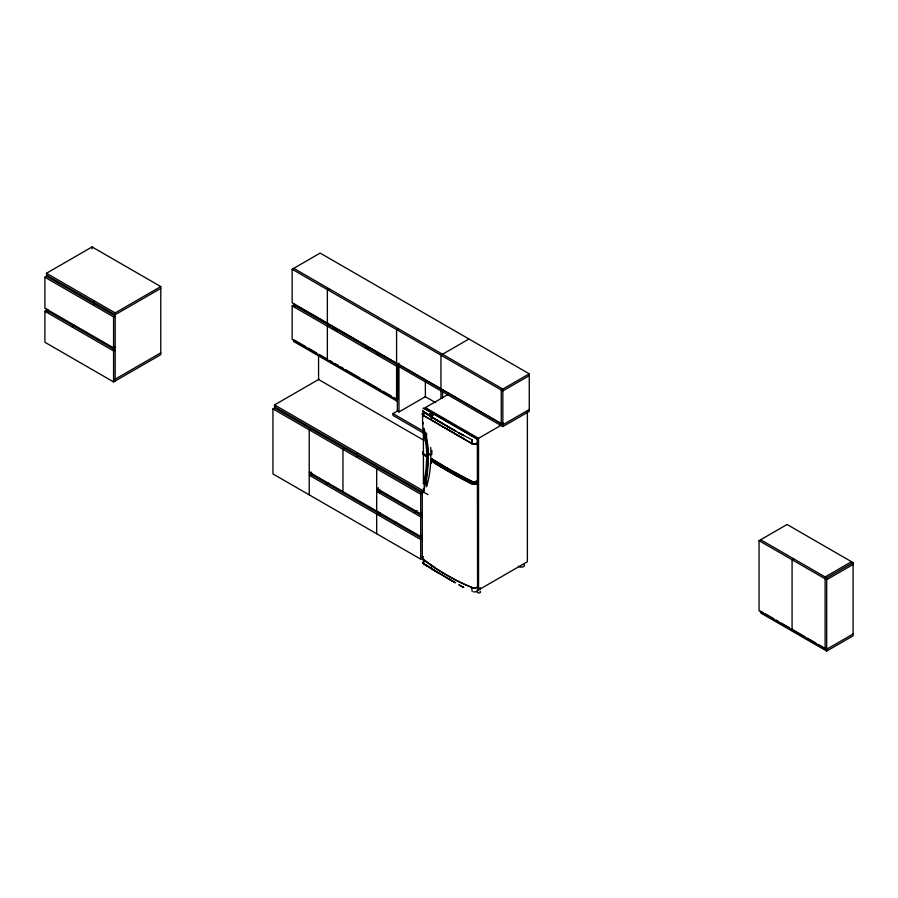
<?xml version="1.0" encoding="UTF-8"?>
<svg xmlns="http://www.w3.org/2000/svg" width="898" height="898" viewBox="0 0 898 898"><rect width="100%" height="100%" fill="white"/><g stroke="black" fill="none" stroke-linecap="round" stroke-linejoin="round"><path stroke-width="1.35" d="M423.306 411.419L423.295 415.482A3.929 2.267 0 0 1 422.621 414.517M423.688 563.821L423.968 559.847M423.407 483.775L423.407 454.781L424.069 454.399L428.301 456.846L427.639 459.619A138.371 79.888 60 0 1 424.103 486.02C425.921 487.154 421.263 493.754 423.407 492.654M428.301 456.846L428.29 459.237A138.371 79.888 60 0 1 424.754 485.65L424.204 490.319M428.02 494.641L423.407 491.981L423.407 488.4M431.511 461.909L431.478 459.439M431.781 454.624L431.904 450.448M472.191 439.638L471.719 443.814L471.776 439.616A522.412 301.616 0 0 1 459.103 432.982L450.863 428.425A522.412 301.616 0 0 1 434.901 419.007L423.699 411.991L423.979 415.729M454.758 582.555L423.688 563.854L434.901 570.668A522.412 301.616 0 0 0 441.794 574.843M423.407 483.618L423.654 482.675A136.833 79.002 60 0 0 426.528 458.957L427.179 456.195M423.306 422.52L422.992 423.441C423.407 420.466 421.566 429.323 424.339 430.322M476.12 438.482L477.332 437.584L477.59 591.007L477.59 587.056L476.456 587.393A3.929 2.267 0 0 1 471.91 587.393C454.601 580.793 438.101 570.623 423.003 559.533A4.299 2.481 0 0 1 423.003 556.659L423.138 556.558M423.407 451.514L423.306 451.593A3.929 2.267 0 0 0 423.306 454.22L427.661 456.745L428.312 456.375A55.721 32.171 60 0 0 425.686 435.306L424.339 429.424M423.407 451.997L423.306 452.076A3.929 2.267 0 0 0 423.306 454.702L427.65 457.228M423.407 556.704L423.295 556.771A3.929 2.267 0 0 0 423.295 559.409L423.295 563.271M471.663 587.55L472.18 591.456M463.031 583.711L471.91 587.393M471.663 443.578L471.91 443.432A3.929 2.267 0 0 0 476.468 443.432L476.591 443.365M458.844 581.68L463.379 583.588M454.747 579.592L459.103 581.522M450.886 431.119L442.501 426.572L470.844 442.793M450.594 577.369L454.949 579.412M458.844 436.046L463.289 438.347M442.523 572.711L450.886 577.223M454.702 433.633L463.289 438.55M423.407 491.868L424.069 491.487M160.776 288.404L115.168 314.738L46.483 275.091L46.483 273.261L92.09 246.928L160.776 286.574L160.776 354.665L113.575 381.919L44.9 342.261L44.9 311.269L46.483 310.349L115.168 350.007L113.575 350.916L44.9 311.269M44.9 277.224L46.483 276.303L115.168 315.961L113.575 316.871L44.9 277.224L44.9 308.216L113.575 347.874L115.168 346.954M72.076 326.569L74.478 325.188M46.483 273.261L115.168 312.908L160.776 286.574M502.858 422.632L501.264 423.542L292.153 302.817L292.153 269.265L320.148 253.09L529.27 373.826L529.27 411.351L502.858 426.595L442.534 391.775M115.168 379.169L160.776 352.835M292.153 305.859L293.736 304.95L398.162 365.239L398.162 398.791L396.579 399.711L292.153 339.41L292.153 305.859L396.579 366.148L398.162 365.239M328.949 288.685L327.366 289.594L327.366 323.145M328.949 325.278L327.366 326.199L327.366 359.75M398.162 328.634L396.579 329.555L396.579 363.106M274.541 409.555L274.541 404.919L318.947 379.282M272.947 408.882L274.541 407.973L422.284 493.271L420.702 494.192L272.947 408.882L272.947 473.931L420.702 559.162L422.284 558.242L422.284 490.218L274.541 404.919M310.809 428.918L309.226 429.828L309.226 494.877M468.958 339.006L440.952 355.17L440.952 398.488M423.867 433.263L392.965 415.415L392.965 413.585L397.713 410.846M397.365 363.544L397.365 411.037L398.959 411.958L425.371 396.703L425.371 381.336M344.54 448.383L342.957 449.303L342.957 491.599M423.138 408.511L423.89 408.074L477.59 439.144L477.59 443.096L476.591 443.567M423.407 408.657L424.148 408.231M447.99 394.525L425.36 407.591L478.544 438.291L501.174 425.225M426.572 408.287L425.36 409.185M326.008 484.269L328.41 482.888M424.069 453.917L423.407 454.298L423.407 428.627L424.069 428.256M424.193 432.881L424.844 432.51L425.686 435.306M292.153 269.265L501.264 389.99L529.27 373.826M502.858 390.911L529.27 375.656M378.26 467.858L376.677 468.767L376.677 511.063M529.27 409.522L502.858 424.765L442.534 389.945M378.26 513.207L376.677 514.116L376.677 533.738M394.244 523.669L396.647 522.277M414.651 511.882L417.054 510.502M422.284 512.893L420.702 513.813L376.677 488.389M477.59 480.958L476.681 481.474A4.299 2.481 0 0 1 471.697 481.474L471.54 481.395A522.804 301.84 0 0 1 434.632 460.775L431.5 458.833L434.901 460.629A522.412 301.616 0 0 0 471.776 481.238L471.91 481.294A3.929 2.267 0 0 0 476.468 481.294L477.59 480.958L476.681 482.462A4.299 2.481 0 0 1 471.697 482.462L471.54 482.383A522.804 301.84 0 0 1 434.632 461.763L431.5 459.81L434.901 461.617A522.412 301.616 0 0 0 438.819 464.008M431.781 461.134L434.632 463.233A522.804 301.84 0 0 0 471.54 483.854L471.697 483.921A4.299 2.481 0 0 0 476.681 483.921L477.59 482.428L476.681 482.944A4.299 2.481 0 0 1 471.697 482.944L471.54 482.866A522.804 301.84 0 0 1 434.632 462.246L431.5 460.304L433.857 462.436M420.702 516.866L422.284 515.946L378.26 490.533L376.677 491.442L420.702 516.866L420.702 538.766M422.284 535.567L420.702 536.488L309.226 472.124M420.702 539.53L422.284 538.62L310.809 474.267L309.226 475.177L420.702 539.53L420.702 559.162M477.59 587.056L476.681 587.561A4.299 2.481 0 0 1 472.876 587.909M477.332 590.66L527.373 561.766L527.373 411.497M826.688 648.03L825.105 648.94L759.057 610.82L759.057 540.663L787.063 524.499L853.1 562.619L853.1 635.829L826.688 651.072L760.651 612.952L760.651 611.123L763.053 612.503M793.664 558.814L792.081 559.723L792.081 629.88M825.105 576.954L851.517 561.71M759.057 540.663L825.105 578.783L853.1 562.619M826.688 579.704L853.1 564.449M853.1 633.999L826.688 649.243L818.28 644.394M438.561 570.252L442.793 572.554M434.632 567.704L438.819 570.095M431.781 565.437L431.377 568.782L438.449 573.137M431.287 463.222L431.5 458.833M438.516 424.283L459.103 436.102M422.408 413.215A4.299 2.481 0 0 0 423.003 415.404L438.774 424.148M434.901 422.127L431.511 420.298L431.377 416.919L454.758 430.703M454.96 430.512L450.863 428.223A522.412 301.616 0 0 1 434.901 418.816L423.688 411.924L426.617 413.899M476.849 443.522L476.468 443.623A3.929 2.267 0 0 1 471.91 443.623M476.591 483.685L476.468 483.753A3.929 2.267 0 0 1 471.91 483.753L471.776 483.685M476.108 591.715L473.527 591.95M451.728 580.568L454.949 582.375M422.621 414.326A3.929 2.267 0 0 0 423.295 415.291L431.781 420.152M434.632 422.071L438.83 424.372M438.561 424.316L442.77 426.629M293.736 268.345L502.858 389.081L502.858 426.595M760.651 539.743L826.688 577.874L826.688 651.072M295.319 304.95L328.163 323.909M397.365 363.87L329.746 324.829L329.746 326.659M398.959 364.779L440.952 389.025M333.371 328.747L336.986 330.834M365.969 347.571L368.382 348.963M376.846 353.846L379.259 355.238M398.959 366.609L440.952 390.855M424.967 396.478L435.676 402.652M424.148 408.489L477.332 439.189M455.713 430.928L447.844 426.73M305.78 346.673L293.736 339.725L293.736 341.554L397.365 401.384M308.194 348.065L316.624 352.936M319.037 354.328L327.478 359.2M329.88 360.592L332.294 361.984M334.707 363.376L338.322 365.464M340.735 366.855L343.137 368.247M345.55 369.639L360.008 377.991M362.422 379.371L380.494 389.811M382.907 391.202L391.348 396.074M393.751 397.466L397.365 399.554M463.031 438.505L471.719 443.612M765.444 613.895L773.851 618.744M776.254 620.136L778.656 621.517M781.058 622.909L789.465 627.758M791.868 629.139L805.068 636.772M807.47 638.152L815.878 643.013M392.965 413.585L423.867 431.433M423.811 440.267L318.566 379.506L318.566 354.732M427.616 453.086L430.793 454.927A55.766 32.193 60 0 0 430.681 447.406M477.59 481.945L476.468 482.282A3.929 2.267 0 0 1 471.91 482.282L471.776 482.215A522.412 301.616 0 0 1 459.103 475.581M427.616 453.58L430.793 455.409L430.782 457.8A138.438 79.922 60 0 1 426.55 486.581L426.55 473.976M477.59 482.428L476.468 482.765A3.929 2.267 0 0 1 471.91 482.765L471.776 482.697A522.412 301.616 0 0 1 443.792 467.443M274.541 406.749L422.284 492.059M477.332 589.256L478.544 589.952L478.544 438.291M455.701 582.791L447.844 578.593M451.896 431.714L454.96 433.487M438.449 421.274L434.464 418.85M428.312 456.375L426.55 456.061A54.284 31.34 60 0 0 423.979 435.519L423.407 433.622M423.306 411.61L431.77 417.054L423.407 411.497M423.418 415.37L424.215 415.875M422.992 562.979L431.77 568.715M424.204 560.004L423.295 559.409M423.688 563.854L426.617 565.751M434.901 567.547L423.295 559.331M423.003 411.475L422.408 410.801M423.003 563.461L422.408 562.777M423.968 411.845L422.756 410.734M423.407 428.627L425.035 435.676A55.721 32.171 60 0 1 427.661 456.745M422.576 414.169L422.576 424.485M825.105 578.783L825.105 648.94M501.264 389.99L501.264 423.542M442.534 389.62L442.534 398.005M431.781 458.687L431.781 459.664M426.55 433.15L426.55 441.434M420.702 494.192L420.702 516.35M398.959 363.061L398.959 411.958M396.579 366.148L396.579 399.711M379.843 489.96L379.843 492.766M379.843 512.376L379.843 515.171M378.26 487.648L378.26 491.846M378.26 511.456L378.26 514.262M357.213 453.647L357.213 456.442M328.163 323.437L328.163 326.21M311.606 472.977L311.606 475.772M310.809 471.82L310.809 474.582M295.319 304.467L295.319 307.251M293.736 303.558L293.736 306.341M115.168 312.908L115.168 380.999M113.575 316.871L113.575 350.242M113.575 350.916L113.575 381.919M93.684 301.492L93.684 304.299M92.09 246.928L92.09 248.757M48.065 309.619L48.065 312.414M46.483 308.699L46.483 311.505M470.709 483.146A522.412 301.616 0 0 1 451.874 473.078M450.863 472.494A522.412 301.616 0 0 1 443.792 468.43M442.793 467.836A522.412 301.616 0 0 1 434.901 463.087M442.793 466.859A522.412 301.616 0 0 1 439.807 465.085M438.819 464.491A522.412 301.616 0 0 1 434.901 462.1M480.026 587.696A1.717 0.988 0 0 1 479.251 589.357M524.005 564.359A3.233 1.875 0 0 1 522.816 566.907A3.233 1.875 0 0 1 518.393 566.223M480.026 591.232A1.717 0.988 0 0 1 480.127 592.579A1.717 0.988 0 0 1 477.826 592.747A1.717 0.988 0 0 1 477.321 591.445M458.059 475.02A522.412 301.616 0 0 1 450.863 471.023M449.842 470.451A522.412 301.616 0 0 1 443.792 466.96M442.793 466.376A522.412 301.616 0 0 1 439.807 464.603M450.852 580.086A522.412 301.616 0 0 1 442.793 575.427M476.681 443.601A4.299 2.481 0 0 1 472.876 443.949M432.903 415.37L429.502 413.742L432.903 415.37M463.66 435.496L459.046 433.038L463.66 435.496M463.66 587.359L459.046 584.901L463.66 587.359"/></g></svg>
